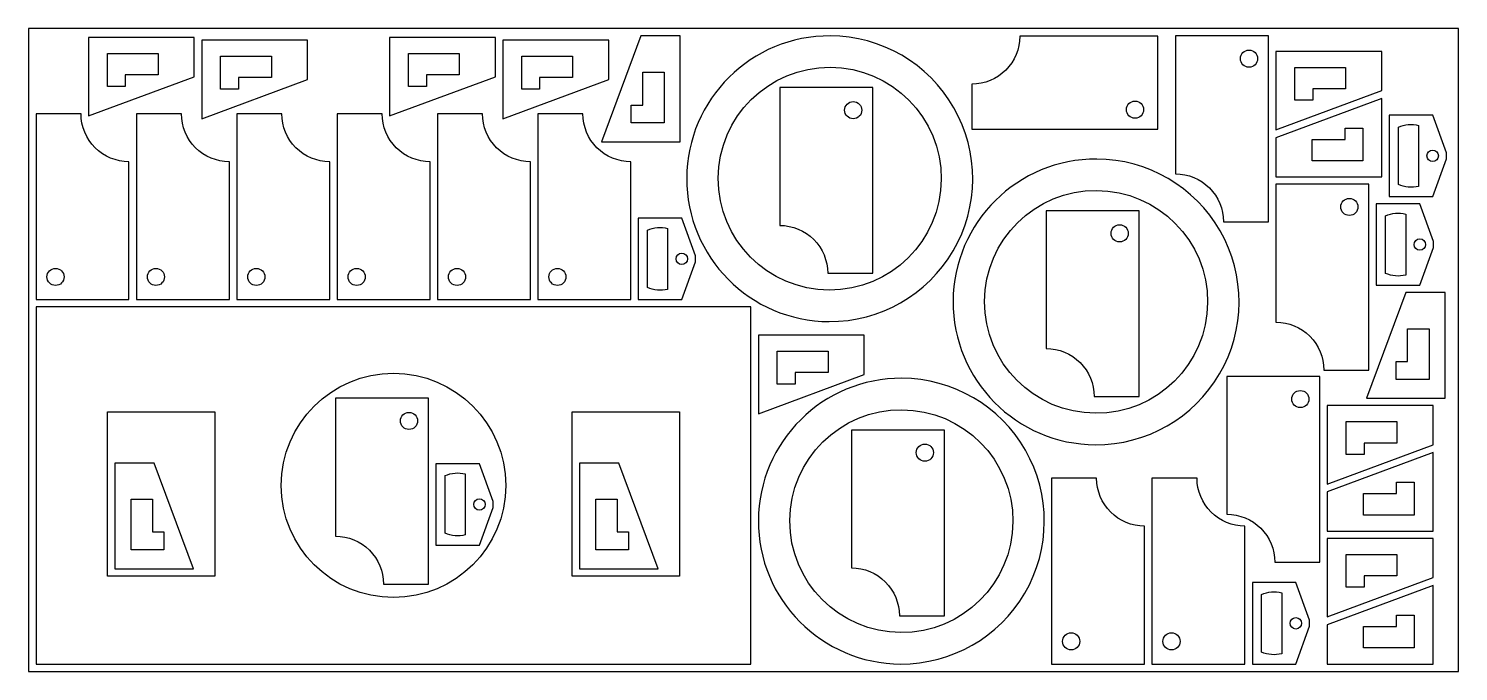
# Model space of a CAD drawing. Header units: metres. Extents: x 0 to 2000, y 0 to 900.
import ezdxf

# ---------------------------------------------------------------- set-up
doc = ezdxf.new("R2010")
doc.units = ezdxf.units.M

msp = doc.modelspace()

# ---------------------------------------------------------------- linework, layer by layer
for points in [[(0, 0), (2000, 0), (2000, 900), (0, 900)], [(83.8, 887.6), (83.8, 777.6), (231.8, 832.6), (231.8, 887.6)], [(242.2, 883.8), (242.2, 773.8), (390.2, 828.8), (390.2, 883.8)], [(505, 887.6), (505, 777.6), (653, 832.6), (653, 887.6)], [(663.4, 883.8), (663.4, 773.8), (811.4, 828.8), (811.4, 883.8)], [(911.6, 741.6), (911.6, 889.6), (856.6, 889.6), (801.6, 741.6)], [(110.2, 865.1), (181.2, 865.1), (181.2, 835.1), (135.2, 835.1), (135.2, 819.1), (110.2, 819.1)], [(268.6, 861.3), (339.6, 861.3), (339.6, 831.3), (293.6, 831.3), (293.6, 815.3), (268.6, 815.3)], [(531.4, 865.1), (602.4, 865.1), (602.4, 835.1), (556.4, 835.1), (556.4, 819.1), (531.4, 819.1)], [(689.8, 861.3), (760.8, 861.3), (760.8, 831.3), (714.8, 831.3), (714.8, 815.3), (689.8, 815.3)], [(1744.8, 868.1), (1744.8, 758.1), (1892.8, 813.1), (1892.8, 868.1)], [(1771.2, 845.6), (1842.2, 845.6), (1842.2, 815.6), (1796.2, 815.6), (1796.2, 799.6), (1771.2, 799.6)], [(889.1, 768), (843.1, 768), (843.1, 793), (859.1, 793), (859.1, 839), (889.1, 839)], [(1892.8, 692.2), (1892.8, 802.2), (1744.8, 747.2), (1744.8, 692.2)], [(1866.4, 714.7), (1795.4, 714.7), (1795.4, 744.7), (1841.4, 744.7), (1841.4, 760.7), (1866.4, 760.7)], [(1964, 778.8), (1903.2, 778.8), (1903.2, 664.8), (1964, 664.8), (1983.2, 717.6), (1983.2, 726)], [(1946, 654.6), (1885.2, 654.6), (1885.2, 540.6), (1946, 540.6), (1965.2, 593.4), (1965.2, 601.8)], [(913.6, 634.6), (852.8, 634.6), (852.8, 520.6), (913.6, 520.6), (932.8, 573.4), (932.8, 581.8)], [(1981.4, 382.4), (1981.4, 530.4), (1926.4, 530.4), (1871.4, 382.4)], [(10.4, 510.4), (10.4, 10.4), (1010.4, 10.4), (1010.4, 510.4)], [(1020.8, 470.8), (1020.8, 360.8), (1168.8, 415.8), (1168.8, 470.8)], [(1958.9, 408.8), (1912.9, 408.8), (1912.9, 433.8), (1928.9, 433.8), (1928.9, 479.8), (1958.9, 479.8)], [(1047.2, 448.3), (1118.2, 448.3), (1118.2, 418.3), (1072.2, 418.3), (1072.2, 402.3), (1047.2, 402.3)], [(110.4, 363.4), (260.4, 363.4), (260.4, 133.4), (110.4, 133.4)], [(910.4, 363.4), (910.4, 133.4), (760.4, 133.4), (760.4, 363.4)], [(1816.6, 372.3), (1816.6, 262.3), (1964.6, 317.3), (1964.6, 372.3)], [(1843, 349.8), (1914, 349.8), (1914, 319.8), (1868, 319.8), (1868, 303.8), (1843, 303.8)], [(1964.6, 196.4), (1964.6, 306.4), (1816.6, 251.4), (1816.6, 196.4)], [(120.8, 143.8), (230.8, 143.8), (175.8, 291.8), (120.8, 291.8)], [(630.6, 290.8), (569.8, 290.8), (569.8, 176.8), (630.6, 176.8), (649.8, 229.6), (649.8, 238)], [(770.8, 143.8), (880.8, 143.8), (825.8, 291.8), (770.8, 291.8)], [(1938.2, 218.9), (1867.2, 218.9), (1867.2, 248.9), (1913.2, 248.9), (1913.2, 264.9), (1938.2, 264.9)], [(143.3, 170.2), (143.3, 241.2), (173.3, 241.2), (173.3, 195.2), (189.3, 195.2), (189.3, 170.2)], [(793.3, 170.2), (793.3, 241.2), (823.3, 241.2), (823.3, 195.2), (839.3, 195.2), (839.3, 170.2)], [(1816.6, 186.3), (1816.6, 76.3), (1964.6, 131.3), (1964.6, 186.3)], [(1843, 163.8), (1914, 163.8), (1914, 133.8), (1868, 133.8), (1868, 117.8), (1843, 117.8)], [(1772.6, 124.4), (1711.8, 124.4), (1711.8, 10.4), (1772.6, 10.4), (1791.8, 63.2), (1791.8, 71.6)], [(1964.6, 10.4), (1964.6, 120.4), (1816.6, 65.4), (1816.6, 10.4)], [(1938.2, 32.9), (1867.2, 32.9), (1867.2, 62.9), (1913.2, 62.9), (1913.2, 78.9), (1938.2, 78.9)]]:
    msp.add_lwpolyline(points, close=True)
for points in [[(1121.5, 889.8, 1), (1119.7, 489.8, 1)], [(1579.4, 759.2), (1579.4, 889.2), (1386.4, 889.2, -0.414214), (1319.4, 822.2), (1319.4, 759.2)], [(1734.4, 889.6), (1604.4, 889.6), (1604.4, 696.6, -0.414214), (1671.4, 629.6), (1734.4, 629.6)], [(1707.1, 869.9, -1), (1707.1, 845.9, -1)], [(1121.3, 845.8, -1), (1119.9, 533.8, -1)], [(1180.8, 817.4), (1050.8, 817.4), (1050.8, 624.4, -0.414214), (1117.8, 557.4), (1180.8, 557.4)], [(10.4, 520.6), (140.4, 520.6), (140.4, 713.6, -0.414214), (73.4, 780.6), (10.4, 780.6)], [(150.8, 520.6), (280.8, 520.6), (280.8, 713.6, -0.414214), (213.8, 780.6), (150.8, 780.6)], [(291.2, 520.6), (421.2, 520.6), (421.2, 713.6, -0.414214), (354.2, 780.6), (291.2, 780.6)], [(431.6, 520.6), (561.6, 520.6), (561.6, 713.6, -0.414214), (494.6, 780.6), (431.6, 780.6)], [(572, 520.6), (702, 520.6), (702, 713.6, -0.414214), (635, 780.6), (572, 780.6)], [(712.4, 520.6), (842.4, 520.6), (842.4, 713.6, -0.414214), (775.4, 780.6), (712.4, 780.6)], [(1153.5, 797.7, -1), (1153.5, 773.7, -1)], [(1559.7, 786.5, -1), (1535.7, 786.5, -1)], [(1916, 681.5), (1916, 762.1, -0.165842), (1944.3, 764.5), (1944.3, 679.1, -0.165842)], [(1964, 713.8, -1), (1964, 729.8, -1)], [(1494.1, 717.4, 1), (1492.3, 317.4, 1)], [(1874.8, 682), (1744.8, 682), (1744.8, 489, -0.414214), (1811.8, 422), (1874.8, 422)], [(1493.9, 673.4, -1), (1492.5, 361.4, -1)], [(1847.5, 662.3, -1), (1847.5, 638.3, -1)], [(1553.4, 645), (1423.4, 645), (1423.4, 452, -0.414214), (1490.4, 385), (1553.4, 385)], [(1898, 557.3), (1898, 637.9, -0.165842), (1926.3, 640.3), (1926.3, 554.9, -0.165842)], [(865.6, 537.3), (865.6, 617.9, -0.165842), (893.9, 620.3), (893.9, 534.9, -0.165842)], [(1526.1, 625.3, -1), (1526.1, 601.3, -1)], [(1946, 589.6, -1), (1946, 605.6, -1)], [(913.6, 569.6, -1), (913.6, 585.6, -1)], [(37.7, 540.3, -1), (37.7, 564.3, -1)], [(178.1, 540.3, -1), (178.1, 564.3, -1)], [(318.5, 540.3, -1), (318.5, 564.3, -1)], [(458.9, 540.3, -1), (458.9, 564.3, -1)], [(599.3, 540.3, -1), (599.3, 564.3, -1)], [(739.7, 540.3, -1), (739.7, 564.3, -1)], [(667.4, 260.4, -1), (353.4, 260.4, -1)], [(1221.7, 410.4, 1), (1219.9, 10.4, 1)], [(1806.2, 413), (1676.2, 413), (1676.2, 220, -0.414214), (1743.2, 153), (1806.2, 153)], [(559.4, 382.4), (429.4, 382.4), (429.4, 189.4, -0.414214), (496.4, 122.4), (559.4, 122.4)], [(1778.9, 393.3, -1), (1778.9, 369.3, -1)], [(532.1, 362.7, -1), (532.1, 338.7, -1)], [(1221.5, 366.4, -1), (1220.1, 54.4, -1)], [(1281, 338), (1151, 338), (1151, 145, -0.414214), (1218, 78), (1281, 78)], [(1253.7, 318.3, -1), (1253.7, 294.3, -1)], [(582.6, 193.5), (582.6, 274.1, -0.165842), (610.9, 276.5), (610.9, 191.1, -0.165842)], [(1431, 10.4), (1561, 10.4), (1561, 203.4, -0.414214), (1494, 270.4), (1431, 270.4)], [(1571.4, 10.4), (1701.4, 10.4), (1701.4, 203.4, -0.414214), (1634.4, 270.4), (1571.4, 270.4)], [(630.6, 225.8, -1), (630.6, 241.8, -1)], [(1724.6, 27.1), (1724.6, 107.7, -0.165842), (1752.9, 110.1), (1752.9, 24.7, -0.165842)], [(1772.6, 59.4, -1), (1772.6, 75.4, -1)], [(1458.3, 30.1, -1), (1458.3, 54.1, -1)], [(1598.7, 30.1, -1), (1598.7, 54.1, -1)]]:
    msp.add_lwpolyline(points, format="xyb", close=True)

doc.saveas('drawing.dxf')
